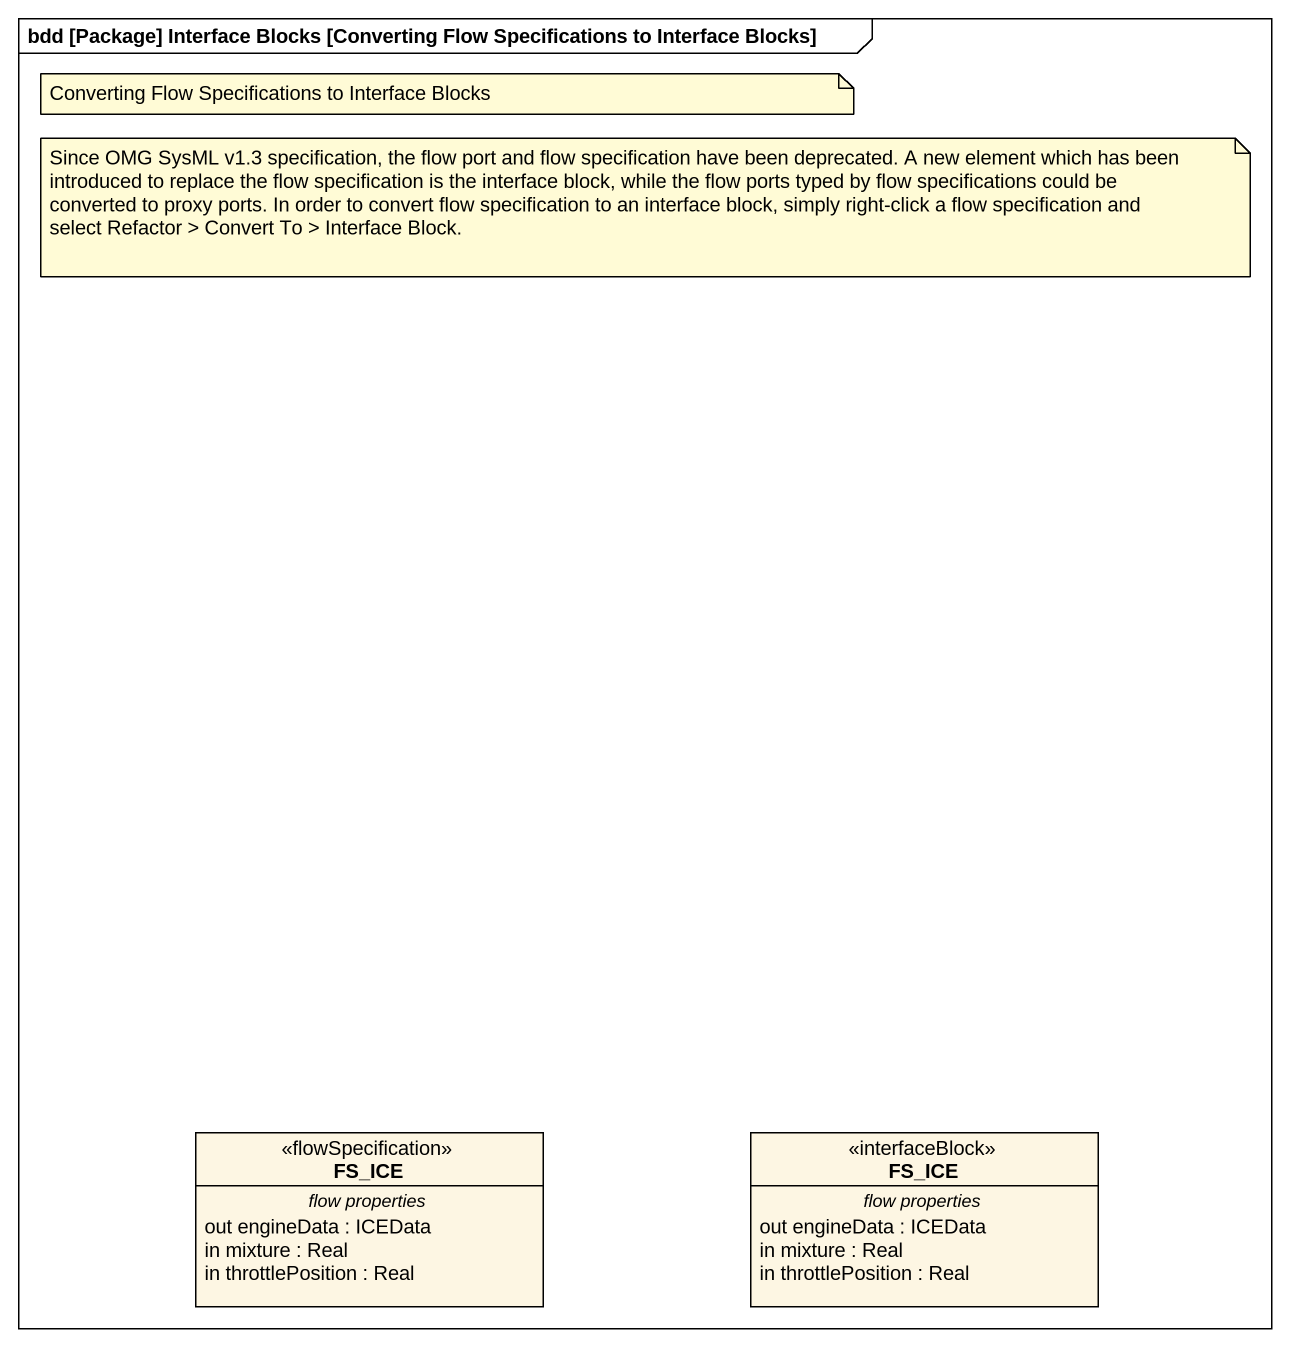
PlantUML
@startuml
mainframe bdd [Package] Interface Blocks [Converting Flow Specifications to Interface Blocks]
hide circle
hide empty members
interface FS_ICE <<flowSpecification>> {
  -- flow properties --
  out engineData : ICEData
  in mixture : Real
  in throttlePosition : Real
}
class "FS_ICE" as FS_ICE_2 <<interfaceBlock>> {
  -- flow properties --
  out engineData : ICEData
  in mixture : Real
  in throttlePosition : Real
}
note as N1
  Converting Flow Specifications to Interface Blocks
end note
note as N2
  Since OMG SysML v1.3 specification, the flow port and flow specification have been deprecated. A new element which has been introduced to replace the flow specification is the interface block, while the flow ports typed by flow specifications could be converted to proxy ports. In order to convert flow specification to an interface block, simply right-click a flow specification and select Refactor > Convert To > Interface Block.
end note
@enduml
